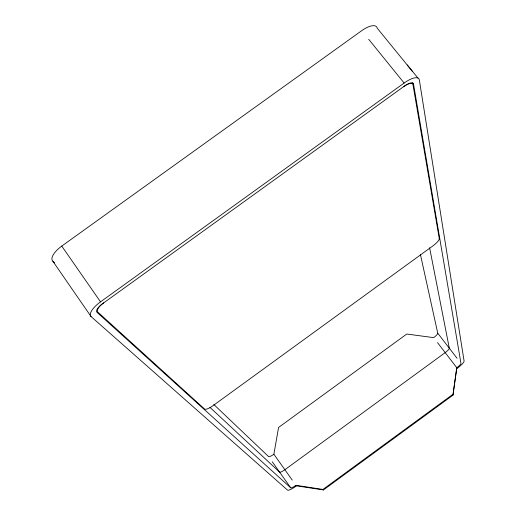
<?xml version="1.0" encoding="UTF-8"?>
<svg xmlns="http://www.w3.org/2000/svg" width="516" height="516" viewBox="0 0 516 516"><rect width="100%" height="100%" fill="white"/><g stroke="black" fill="none" stroke-linecap="round" stroke-linejoin="round"><path stroke-width="0.77" d="M412.226 71.163L377.222 28.161A17.247 6.811 -40.3 0 0 361.722 30.67L61.759 246.087A17.331 6.972 -33.8 0 0 52.838 261.199L91.061 316.566L287.567 490.135A9.43 1.838 -35.7 0 0 296.526 485.84L323.448 489.955L452.951 395.179L456.789 367.734A5.463 1.058 -37.3 0 0 460.969 363.361L413.516 84.063L412.51 82.818M452.951 395.179L456.789 367.734L437.51 342.624M292.262 480.106L273.873 454.228L278.575 427.461L406.763 334.033L433.679 337.638A5.424 1.187 -37.3 0 0 437.749 333.194L420.379 254.311M413.516 84.063A10.191 3.593 -39.8 0 0 404.654 85.92L102.516 303.731A10.243 3.677 -34.1 0 0 96.982 312.296L290.734 487.813A5.502 1.071 -35.7 0 0 295.965 485.317L322.952 489.439L452.784 394.418M91.061 316.566A17.563 6.302 -34.1 0 1 100.523 301.86L404.118 83.031A17.473 6.16 -39.8 0 1 419.321 79.877L464.103 361.071A9.365 1.819 -37.3 0 1 456.944 368.553M209.96 407.395L279.627 472.153A5.482 1.135 -35.7 0 0 284.877 469.715L445.192 352.628A5.444 1.122 -37.3 0 0 449.313 348.229L429.609 247.796M52.838 261.199L54.606 262.844M295.965 485.317L296.526 485.84M213.811 404.499L268.604 456.596A5.463 1.2 -35.6 0 0 273.873 454.228M322.952 489.439L323.448 489.955M407.259 64.926L417.934 78.026M368.708 39.3L404.118 83.031M437.749 333.194L457.073 358.304M272.267 461.768L290.734 487.813M61.759 246.087L100.523 301.86M403.486 86.765A10.913 3.844 -39.8 0 1 412.987 84.766L439.284 238.579A8.101 2.161 -38.1 0 1 433.227 245.655L212.818 405.815A8.159 2.193 -35.2 0 1 204.613 409.078L97.776 312.051A10.971 3.934 -34.2 0 1 103.703 302.873"/></g></svg>
